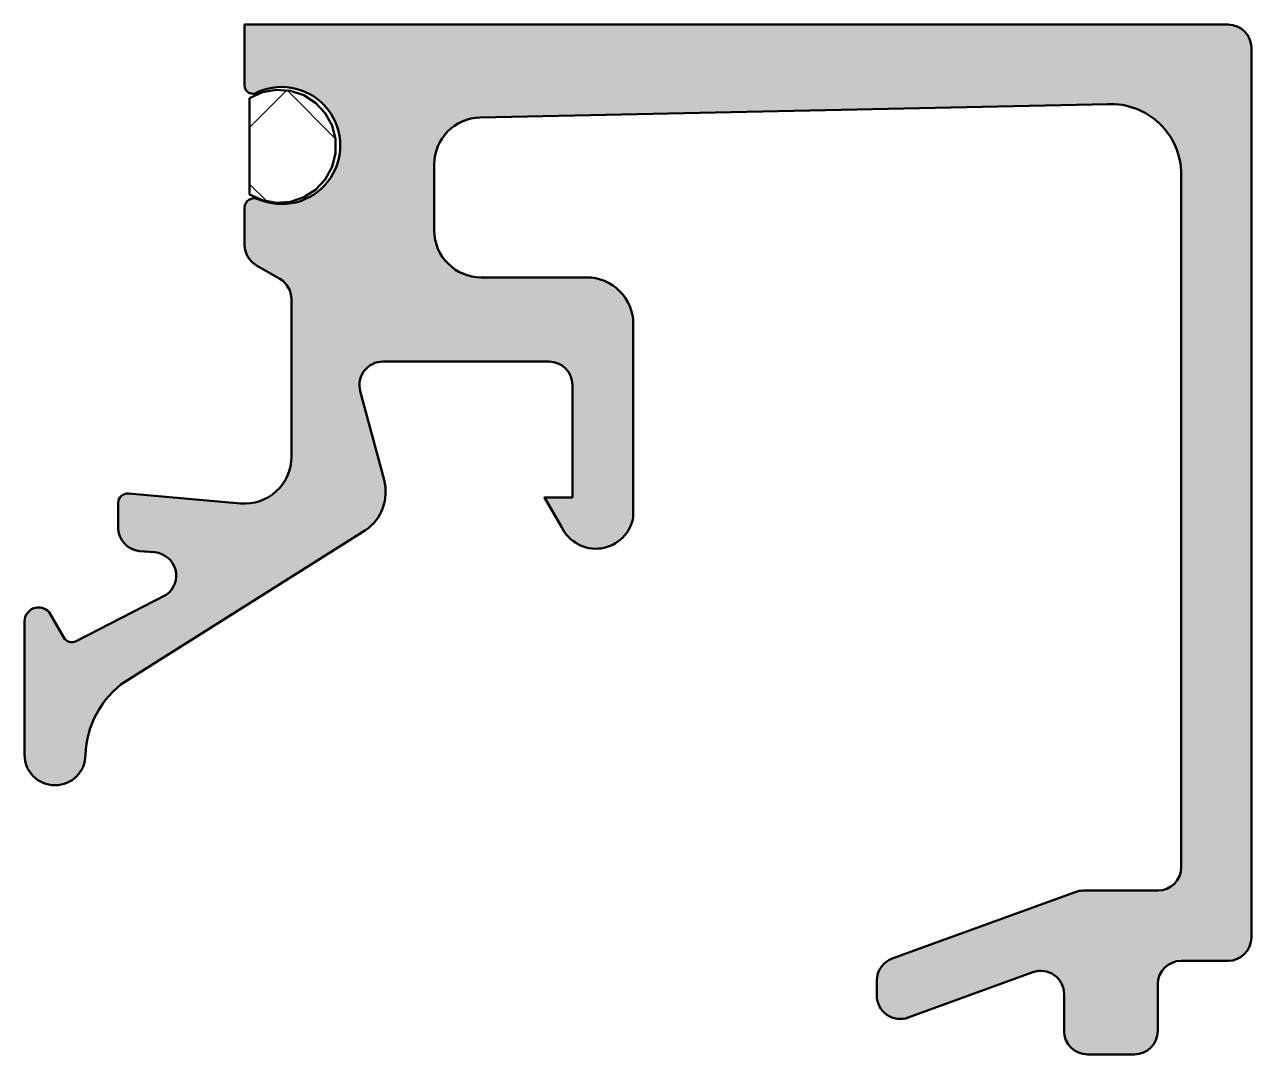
# Model space of a CAD drawing. Extents: x -4.2 to 22, y -22 to 0.
import ezdxf

# ---------------------------------------------------------------- set-up
doc = ezdxf.new("R2010")
doc.units = 0
for name, color, linetype, lineweight in [('0S-Alu contour', 7, 'Continuous', 50), ('0S-Alu hatch', 252, 'Continuous', 25), ('0S-EPDM contour', 22, 'Continuous', 50), ('0S-EPDM hatch', 25, 'Continuous', 25)]:
    doc.layers.add(name, color=color, linetype=linetype, lineweight=lineweight)

# ---------------------------------------------------------------- blocks, each defined once
blk = doc.blocks.new('346900__40F05472_BDFC_444F_ABE0_D3C3FEDD69B4_')
at = {"layer": '0S-Alu hatch'}
h = blk.add_hatch(color=256, dxfattribs=at)
edge = h.paths.add_edge_path()
edge.add_line((0.4999877929687489, 0), (0.4999877929687498, -1.29073742192837))
edge.add_arc((0.6735893606481378, -1.305170162973505), 0.1742004831073011, 175.2475209641265, 308.867534544799)
edge.add_ellipse((1.291181557339934, -2.584390967250461), major_axis=(-1.251455456974207, 0), ratio=1, start_angle=66.0644441947893, end_angle=293.96315856745656, ccw=False)
edge.add_arc((0.69998779296875, -3.909974665450647), 0.2000000000000001, 65.33349024208304, 180)
edge.add_line((0.4999877929687498, -3.909974665450647), (0.4999877929687498, -4.711324952221549))
edge.add_arc((0.9999877929687507, -4.711324952221549), 0.5000000000000009, 180, 239.9999968464746)
edge.add_line((0.7499877691359909, -5.144337640353918), (1.249964928637397, -5.432999624671977))
edge.add_ellipse((0.9999649048046341, -5.866012312804347), major_axis=(-0.5000000000000027, 0), ratio=1, start_angle=179.9993507647855, end_angle=239.9999968464743, ccw=False)
edge.add_line((1.499964904772536, -5.866017978450402), (1.499926757812499, -9.232531547546387))
edge.add_ellipse((0.499924981828166, -9.232515613304592), major_axis=(-1.000001776111283, 0), ratio=1, start_angle=85.0006277419559, end_angle=179.9990870368812, ccw=False)
edge.add_line((0.4127799987792969, -10.2287130355835), (-1.982610767601611, -10.01935552942478))
edge.add_arc((-2.0000244140625, -10.21859599950286), 0.1999999999999997, 85.00503311231056, 180)
edge.add_line((-2.2000244140625, -10.21859599950286), (-2.2000244140625, -10.74800109863281))
edge.add_arc((-1.699797783857659, -10.74771973666594), 0.5002267093335245, 180.0322270957771, 264.9269454661852)
edge.add_line((-1.74403076171875, -11.24598693847656), (-1.41798095703125, -11.27378845214843))
edge.add_ellipse((-1.463030394406682, -11.77244615746848), major_axis=(-0.5006884848714817, 0), ratio=1, start_angle=125.1184488791697, end_angle=264.8378321786362, ccw=False)
edge.add_line((-1.175, -12.18199157714844), (-3.096929368536488, -13.17182289773955))
edge.add_ellipse((-3.188502151874426, -12.99401843955095), major_axis=(-0.1999999999999997, 0), ratio=1, start_angle=30.02074190500838, end_angle=117.24935561869609, ccw=False)
edge.add_line((-3.361671019828897, -13.09408113575371), (-3.675457763671874, -12.55104064941406))
edge.add_arc((-3.900010767240036, -12.74999827531238), 0.3000136468805709, 41.54146690408487, 179.9988723353284)
edge.add_line((-4.2000244140625, -12.74999237060538), (-4.2000244140625, -15.59998321533203))
edge.add_arc((-3.550015258789064, -15.59998321533203), 0.650009155273436, 180, 360)
edge.add_ellipse((-0.9014782182215956, -15.66909095802395), major_axis=(-1.999722377830935, 0), ratio=1, start_angle=304.9488587633132, end_angle=358.0195398063547, ccw=False)
edge.add_line((-2.047009277343748, -14.02999114990234), (3.0843994140625, -10.8024673461914))
edge.add_arc((2.511289498115227, -9.98378438575195), 0.9993481702945196, 304.9935158671626, 374.9333375073975)
edge.add_line((3.476885986328124, -9.72625732421875), (2.969378662109374, -7.828895568847654))
edge.add_ellipse((3.450908481587203, -7.698792195615002), major_axis=(-0.498796406134672, 0), ratio=1, start_angle=-90.12350176148487, end_angle=15.119591555911597, ccw=False)
edge.add_line((3.451983642578124, -7.199996948242187), (6.999983978271483, -7.199996948242187))
edge.add_ellipse((6.999977434710303, -7.700003491803367), major_axis=(-0.5000065436039977, 0), ratio=1, start_angle=180.0007498271605, end_angle=269.99925017293594, ccw=False)
edge.add_line((7.499983978271483, -7.699996948241347), (7.499983978271483, -10.09999084472656))
edge.add_line((7.499983978271483, -10.09999084472656), (6.899947357177733, -10.09999084472656))
edge.add_line((6.899947357177733, -10.09999084472656), (7.268599700927731, -10.73118591308594))
edge.add_arc((8.000898569347772, -10.38822061161079), 0.8086326920828804, 205.0956012350918, 351.1812278106961)
edge.add_line((8.799971771240235, -10.51219177246093), (8.799971771240234, -6.400001525878906))
edge.add_arc((7.800008744933901, -6.39996455218524), 0.9999630269898847, 359.9978814849474, 450.0021185149286)
edge.add_line((7.799971771240231, -5.400001525878908), (5.549987030029297, -5.400001525878906))
edge.add_ellipse((5.54998792858606, -4.400000627322144), major_axis=(-1.000000898557165, 0), ratio=1, start_angle=-5.148191371517896e-05, end_angle=89.99994851653611, ccw=False)
edge.add_line((4.549987030029297, -4.399999728792436), (4.549987030029296, -2.983889818191527))
edge.add_ellipse((5.549986404992985, -2.983889011253194), major_axis=(-0.9999993749640148, 0), ratio=1, start_angle=-88.7858097492304, end_angle=4.6237971901064157e-05, ccw=False)
edge.add_line((5.528796386718747, -1.984114170074462), (18.93296737670898, -1.700000762939453))
edge.add_ellipse((18.99999285699651, -3.198493731242578), major_axis=(-1.49999119699473, 0), ratio=1, start_angle=180.0182053017796, end_angle=272.56105252305514, ccw=False)
edge.add_line((20.49998397827148, -3.198017120361627), (20.49998397827148, -18))
edge.add_ellipse((19.99996066031387, -17.99997668204239), major_axis=(-0.5000233185013075, 0), ratio=1, start_angle=90.00267191650607, end_angle=179.9973280833525, ccw=False)
edge.add_line((19.99998397827148, -18.5), (18.40756820360209, -18.5))
edge.add_arc((18.40756820360207, -19.00000000000001), 0.5000000000000125, 89.99999999999837, 110.0100455417963)
edge.add_line((18.23647575745776, -18.53018367964453), (14.32889153212717, -19.95320394237386))
edge.add_arc((14.49998397827149, -20.42302026272933), 0.5000000000000064, 110.0100455417975, 180)
edge.add_line((13.99998397827148, -20.42302026272933), (13.99998397827148, -20.74199676513672))
edge.add_arc((14.50022427409235, -20.74181237700646), 0.5002403298035158, 180.021119172644, 289.9619687989023)
edge.add_line((14.67100448608398, -21.21199798583985), (17.32902450561523, -20.24413299560547))
edge.add_ellipse((17.49985728947807, -20.7141786293809), major_axis=(-0.5001267218152601, 0), ratio=1, start_angle=180.020820842644, end_angle=289.973104310025, ccw=False)
edge.add_line((17.99998397827148, -20.71399688720689), (17.99998397827148, -21.5))
edge.add_arc((18.50000729622909, -21.49997668204239), 0.5000233185013075, 180.0026719166476, 269.9973280834939)
edge.add_line((18.49998397827148, -22), (19.49998397827148, -22))
edge.add_arc((19.49996066031388, -21.49997668204239), 0.5000233185013075, 270.0026719165061, 359.9973280836252)
edge.add_line((19.99998397827148, -21.49999999999885), (19.99998397827148, -20.5))
edge.add_ellipse((20.49999802719612, -20.50001404892464), major_axis=(-0.5000140491220038, 0), ratio=1, start_angle=270.00160984294325, end_angle=359.9983901568686, ccw=False)
edge.add_line((20.49998397827148, -20), (21.49998397827149, -20))
edge.add_arc((21.49996066031388, -19.49997668204239), 0.5000233185013112, 270.0026719165065, 359.9973280836252)
edge.add_line((21.99998397827148, -19.49999999999885), (21.99998397827148, -0.5))
edge.add_arc((21.4999774347103, -0.5000065435611809), 0.5000065436039987, 0.0007498271605119, 89.9992501729354)
edge.add_line((21.49998397827149, 0), (0.4999877929687493, 0))
at = {"layer": '0S-Alu contour', "color": 7}
for points in [[(0.4999877929687489, 0), (0.4999877929687498, -1.29073742192837)], [(21.49998397827149, 0), (0.4999877929687489, 0)], [(21.99998397827148, -19.49999999999885), (21.99998397827148, -0.5)], [(5.528796386718747, -1.984114170074462), (18.93296737670898, -1.700000762939453)], [(4.549987030029297, -4.399999728792436), (4.549987030029296, -2.983889818191527)], [(20.49998397827148, -3.198017120361627), (20.49998397827148, -18)], [(0.4999877929687498, -3.909974665450647), (0.4999877929687498, -4.711324952221549)], [(0.7499877691359909, -5.144337640353918), (1.249964928637397, -5.432999624671977)], [(7.799971771240231, -5.400001525878908), (5.549987030029297, -5.400001525878906)], [(1.499964904772536, -5.866017978450402), (1.499926757812499, -9.232531547546387)], [(8.799971771240235, -10.51219177246093), (8.799971771240234, -6.400001525878906)], [(3.451983642578124, -7.199996948242187), (6.999983978271483, -7.199996948242187)], [(3.476885986328124, -9.72625732421875), (2.969378662109374, -7.828895568847654)], [(7.499983978271483, -7.699996948241347), (7.499983978271483, -10.09999084472656), (6.899947357177733, -10.09999084472656), (7.268599700927731, -10.73118591308594)], [(0.4127799987792969, -10.2287130355835), (-1.982610767601611, -10.01935552942478)], [(-2.2000244140625, -10.21859599950286), (-2.2000244140625, -10.74800109863281)], [(-2.047009277343748, -14.02999114990234), (3.0843994140625, -10.8024673461914)], [(-1.74403076171875, -11.24598693847656), (-1.41798095703125, -11.27378845214843)], [(-1.175, -12.18199157714844), (-3.096929368536488, -13.17182289773955)], [(-3.361671019828897, -13.09408113575371), (-3.675457763671874, -12.55104064941406)], [(-4.2000244140625, -12.74999237060538), (-4.2000244140625, -15.59998321533203)], [(18.23647575745776, -18.53018367964453), (14.32889153212717, -19.95320394237386)], [(19.99998397827148, -18.5), (18.40756820360209, -18.5)], [(20.49998397827148, -20), (21.49998397827149, -20)], [(13.99998397827148, -20.42302026272933), (13.99998397827148, -20.74199676513672)], [(14.67100448608398, -21.21199798583985), (17.32902450561523, -20.24413299560547)], [(19.99998397827148, -21.49999999999885), (19.99998397827148, -20.5)], [(17.99998397827148, -20.71399688720689), (17.99998397827148, -21.5)], [(18.49998397827148, -22), (19.49998397827148, -22)]]:
    blk.add_lwpolyline(points, dxfattribs=at)
for centre, radius, start, end in [((21.4999774347103, -0.5000065435611809), 0.5000065436039987, 0.0007498271605119, 89.9992501729354), ((0.6735893606481378, -1.305170162973505), 0.1742004831073011, 175.2475209641265, 308.867534544799), ((0.69998779296875, -3.909974665450647), 0.2000000000000001, 65.33349024208304, 180), ((0.9999877929687507, -4.711324952221549), 0.5000000000000009, 180, 239.9999968464746), ((7.800008744933901, -6.39996455218524), 0.9999630269898847, 359.9978814849474, 90.00211851492863), ((2.511289498115227, -9.98378438575195), 0.9993481702945196, 304.9935158671626, 14.93333750739752), ((-2.0000244140625, -10.21859599950286), 0.1999999999999997, 85.00503311231056, 180), ((8.000898569347772, -10.38822061161079), 0.8086326920828804, 205.0956012350918, 351.1812278106961), ((-1.699797783857659, -10.74771973666594), 0.5002267093335245, 180.0322270957771, 264.9269454661852), ((-3.900010767240036, -12.74999827531238), 0.3000136468805709, 41.54146690408487, 179.9988723353284), ((-3.550015258789064, -15.59998321533203), 0.650009155273436, 180, 0), ((18.40756820360207, -19.00000000000001), 0.5000000000000125, 89.99999999999837, 110.0100455417963), ((21.49996066031388, -19.49997668204239), 0.5000233185013112, 270.0026719165065, 359.9973280836252), ((14.49998397827149, -20.42302026272933), 0.5000000000000064, 110.0100455417975, 180), ((14.50022427409235, -20.74181237700646), 0.5002403298035158, 180.021119172644, 289.9619687989023), ((18.50000729622909, -21.49997668204239), 0.5000233185013075, 180.0026719166476, 269.9973280834939), ((19.49996066031388, -21.49997668204239), 0.5000233185013075, 270.0026719165061, 359.9973280836252)]:
    blk.add_arc(centre, radius, start, end, dxfattribs=at)
at = {"layer": '0S-Alu contour', "color": 7, "extrusion": (0, 0, -1)}
for centre, radius, start, end in [((-1.291181557339934, -2.584390967250461), 1.251455456974207, 66.03684143254343, 293.9355558052108), ((-18.99999285699651, -3.198493731242578), 1.49999119699473, 87.43894747694488, 179.9817946982204), ((-5.549986404992985, -2.983889011253194), 0.9999993749640148, 359.9999537620281, 88.78580974923041), ((-5.54998792858606, -4.400000627322144), 1.000000898557165, 270.0000514834639, 5.14819137205e-05), ((-0.9999649048046341, -5.866012312804347), 0.5000000000000027, 120.0000031535257, 180.0006492352145), ((-3.450908481587203, -7.698792195615002), 0.4987964061346721, 344.8804084440884, 90.12350176148489), ((-6.999977434710303, -7.700003491803367), 0.5000065436039977, 90.00074982706408, 179.9992501728395), ((-0.499924981828166, -9.232515613304592), 1.000001776111283, 180.0009129631188, 274.9993722580441), ((1.463030394406682, -11.77244615746848), 0.5006884848714817, 95.16216782136384, 234.8815511208303), ((3.188502151874426, -12.99401843955095), 0.1999999999999997, 242.750644381304, 329.9792580949917), ((0.9014782182215956, -15.66909095802395), 1.999722377830935, 1.980460193645301, 55.05114123668682), ((-19.99996066031387, -17.99997668204239), 0.5000233185013075, 180.0026719166476, 269.9973280834939), ((-20.49999802719612, -20.50001404892464), 0.5000140491220038, 0.0016098431313835, 89.99839015705676), ((-17.49985728947807, -20.7141786293809), 0.5001267218152601, 70.02689568997499, 179.979179157356)]:
    blk.add_arc(centre, radius, start, end, dxfattribs=at)
blk = doc.blocks.new('346900__3E97D05D_9754_4B88_9CA8_DAFE95B59167_')
at = {"layer": '0S-EPDM hatch'}
h = blk.add_hatch(dxfattribs=at)
h.set_pattern_fill('ANSI37', color=256, scale=0.625, angle=90, style=0)
h.set_pattern_definition([(135, (0, 0), (-1.403165018917055, -1.403165018917055), []), (225, (0, 0), (1.403165018917055, -1.403165018917055), [])])
h.paths.add_polyline_path([(0.606331511179863, -1.572081667071608), (0.6063315111798615, -3.628630420307409), (0.880312406531714, -3.753668917772724), (1.176703847906102, -3.8070755685402), (1.477097069764916, -3.785533304790349), (1.762834757427293, -3.690380108756033), (2.016169846156183, -3.527525911128486), (2.221367784949166, -3.307085527393341), (2.365683803826961, -3.042750430288453), (2.440154486900787, -2.750938377369618), (2.440154486900788, -2.449773710009407), (2.365683803826964, -2.157961657090572), (2.221367784949169, -1.893626559985682), (2.016169846156186, -1.673186176250535), (1.762834757427296, -1.510331978622987), (1.477097069764918, -1.41517878258867), (1.176703847906103, -1.393636518838819), (0.8803124065317135, -1.447043169606295)])
at = {"layer": '0S-EPDM contour', "color": 7}
blk.add_lwpolyline([(0.606331511179863, -1.572081667071608), (0.6063315111798615, -3.628630420307409), (0.880312406531714, -3.753668917772724), (1.176703847906102, -3.8070755685402), (1.477097069764916, -3.785533304790349), (1.762834757427293, -3.690380108756033), (2.016169846156183, -3.527525911128486), (2.221367784949166, -3.307085527393341), (2.365683803826961, -3.042750430288453), (2.440154486900787, -2.750938377369618), (2.440154486900788, -2.449773710009407), (2.365683803826964, -2.157961657090572), (2.221367784949169, -1.893626559985682), (2.016169846156186, -1.673186176250535), (1.762834757427296, -1.510331978622987), (1.477097069764918, -1.41517878258867), (1.176703847906103, -1.393636518838819), (0.8803124065317135, -1.447043169606295), (0.606331511179863, -1.572081667071608)], close=True, dxfattribs=at)
blk = doc.blocks.new('346900__3DFC9BBC_F15A_4922_B0D6_71E040784816_')
at = {"layer": '0S-Alu contour', "color": 7}
blk.add_blockref('346900__40F05472_BDFC_444F_ABE0_D3C3FEDD69B4_', (0, 0), dxfattribs=at)
at = {"layer": '0S-EPDM contour', "color": 7}
blk.add_blockref('346900__3E97D05D_9754_4B88_9CA8_DAFE95B59167_', (0, 0), dxfattribs=at)

msp = doc.modelspace()

# ---------------------------------------------------------------- block references
at = {"layer": '0S-Alu contour', "color": 7}
msp.add_blockref('346900__3DFC9BBC_F15A_4922_B0D6_71E040784816_', (0, 0), dxfattribs=at)

doc.saveas('drawing.dxf')
